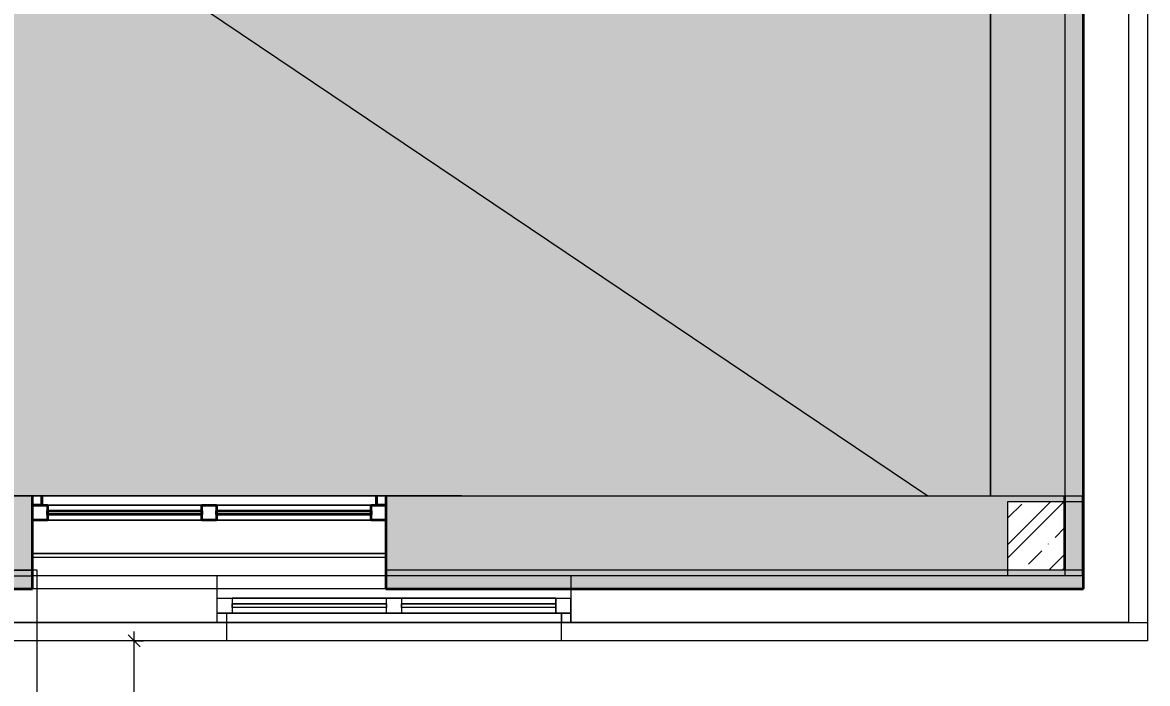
# Model space of a CAD drawing. Header units: millimetres. Extents: x 46521 to 257780, y -45352 to 20466.
# Drawn here: x 78362 to 84408, y -5456 to -1899 of the extents above; entities that cross this region are included whole.
import ezdxf

# ---------------------------------------------------------------- set-up
doc = ezdxf.new("R2010")
doc.units = ezdxf.units.MM
for name, color, linetype, lineweight in [('A-ANNO-DIMS', 211, 'Continuous', 9), ('A-ANNO-DIMS-50', 211, 'Continuous', 9), ('A-DETL-GENF', 92, 'Continuous', 13), ('A-DETL-THIN', 151, 'Continuous', 13), ('A-FLOR', 192, 'Continuous', 13), ('A-GENM', 13, 'Continuous', 13), ('A-GLAZ', 151, 'Continuous', 13), ('A-ROOF', 132, 'Continuous', 13), ('A-WALL', 113, 'Continuous', 13), ('A-WALL-PATT', 111, 'Continuous', 35), ('Q-SPCQ', 91, 'Continuous', 13), ('S-COLS', 52, 'Continuous', 13)]:
    doc.layers.add(name, color=color, linetype=linetype, lineweight=lineweight)
doc.styles.add('Arial_2', font='arial.ttf', dxfattribs={"width": 0.7, "height": 100})
doc.dimstyles.new('Vnitřní_-_průhledné', dxfattribs={"dimscale": 304.8, "dimtxt": 102.02594, "dimasz": 0.213255, "dimexe": 0.164042, "dimexo": 0.0625, "dimgap": 0.032808, "dimtad": 1, "dimdec": 0, "dimrnd": 5, "dimzin": 0, "dimdsep": 46, "dimtxsty": 'Arial_2', "dimblk1": 'OBLIQUE', "dimblk2": 'OBLIQUE', "dimsah": 1, "dimcen": 0.09, "dimdle": 0.164042, "dimazin": 0, "dimtfac": 1, "dimtdec": 4, "dimtix": 1, "dimtmove": 0, "dimatfit": 3, "dimfxl": 0.492126, "dimfxlon": 1, "dimtvp": 1, "dimtolj": 1, "dimtzin": 0, "dimarcsym": 2})
pattern_1 = [(45, (0, 0), (-179.6051, 179.6051), []), (45, (71.84, -6e-14), (-179.6051, 179.6051), []), (45, (215.53, -2e-13), (-107.7631, 251.4472), [101.6, -50.8, 1.676, -49.124])]

# ---------------------------------------------------------------- blocks, each defined once
blk = doc.blocks.new('OKNO_2k_ - OKNO_2k_1900x1400-V68-2NP_DEMOLICE B')
at = {"layer": 'A-GLAZ'}
h = blk.add_hatch(dxfattribs=at)
h.set_pattern_fill('FP_100', style=0, pattern_type=2)
h.set_pattern_definition([(180, (79365.18, -4646.64), (-75, -43.3), [50, -100]), (240, (79315.18, -4646.64), (-0.0011, -86.601905), [50, -100]), (120, (79315.18, -4646.64), (-74.9989, 43.301905), [50, -100])])
h.paths.add_polyline_path([(-900, -150), (-950, -150), (-900, -200)])
h.paths.add_polyline_path([(-900, -150), (-950, -150), (-900, -200)])
h.paths.add_polyline_path([(911.1, -150), (900, -150), (900, -200), (950, -150)])
h.paths.add_polyline_path([(911.1, -150), (900, -150), (900, -200), (950, -150)])
at = {"layer": 'A-GLAZ', "color": 71, "lineweight": 35}
for p, q in [((-950, -70), (-870, -70)), ((-950, -150), (-950, -70)), ((-870, -70), (-870, -150)), ((-870, -120), (-870, -100)), ((-870, -100), (-40, -100)), ((-40, -120), (-870, -120)), ((-40, -70), (40, -70)), ((-40, -150), (-40, -70)), ((-40, -100), (-40, -120)), ((40, -70), (40, -150)), ((40, -120), (40, -100)), ((40, -100), (870, -100)), ((870, -120), (40, -120)), ((870, -70), (950, -70)), ((870, -150), (870, -70)), ((870, -100), (870, -120)), ((950, -70), (950, -150)), ((-950, -150), (-900, -150)), ((-950, -200), (-950, -150)), ((-870, -150), (-950, -150)), ((-900, -150), (-900, -200)), ((40, -150), (-40, -150)), ((950, -150), (870, -150)), ((900, -150), (950, -150)), ((900, -200), (900, -150)), ((950, -150), (950, -200))]:
    blk.add_line(p, q, dxfattribs=at)
at = {"layer": 'A-GLAZ', "color": 254}
for p, q in [((-950, -150), (-950, -70)), ((-40, -70), (-950, -70)), ((-870, -70), (-870, -100)), ((-870, -100), (-870, -120)), ((-870, -100), (-40, -100)), ((-870, -120), (-870, -100)), ((-870, -120), (-870, -150)), ((-40, -120), (-870, -120)), ((40, -70), (-40, -70)), ((-40, -70), (40, -70)), ((-40, -70), (-40, -100)), ((40, -70), (-40, -70)), ((-40, -100), (-40, -120)), ((-40, -120), (-40, -100)), ((-40, -120), (-40, -150)), ((950, -70), (40, -70)), ((40, -100), (40, -70)), ((40, -120), (40, -100)), ((40, -100), (870, -100)), ((40, -120), (40, -100)), ((40, -150), (40, -120)), ((870, -120), (40, -120)), ((870, -70), (870, -100)), ((870, -100), (870, -120)), ((870, -100), (870, -120)), ((870, -120), (870, -150)), ((950, -150), (950, -70)), ((-950, -150), (-900, -150)), ((-950, -200), (-950, -150)), ((-950, -150), (-900, -150)), ((-900, -150), (-40, -150)), ((-900, -150), (-900, -200)), ((-40, -150), (40, -150)), ((40, -150), (-40, -150)), ((-40, -150), (40, -150)), ((40, -150), (900, -150)), ((900, -150), (950, -150)), ((900, -150), (900, -200)), ((900, -150), (950, -150)), ((950, -200), (950, -150))]:
    blk.add_line(p, q, dxfattribs=at)
at = {"layer": 'A-GLAZ', "color": 9}
for p, q in [((-870, -70), (-40, -70)), ((40, -70), (870, -70)), ((-40, -150), (-870, -150)), ((870, -150), (40, -150))]:
    blk.add_line(p, q, dxfattribs=at)
at = {"layer": 'A-GLAZ', "color": 10}
for p, q in [((-900, -150), (-40, -150)), ((-900, -150), (-40, -150)), ((-40, -150), (40, -150)), ((-40, -150), (40, -150)), ((40, -150), (900, -150)), ((40, -150), (900, -150))]:
    blk.add_line(p, q, dxfattribs=at)
blk = doc.blocks.new('parapet s nosem_vnitní - parapet s nosem_vnitní-V69-2NP_DEMOLICE B')
at = {"layer": 'A-GENM', "color": 9}
for p, q in [((950, 200), (-950, 200)), ((-950, 200), (-950, 192.6)), ((-950, 192.6), (-950, 190)), ((-950, 0), (-950, 190)), ((950, 199.7), (950, 200)), ((950, 195), (950, 199.7)), ((950, 190), (950, 195)), ((950, 190), (950, 0))]:
    blk.add_line(p, q, dxfattribs=at)
at = {"layer": 'A-GENM', "color": 254}
for p, q in [((950, 200), (-950, 200)), ((-950, 199.7), (-950, 180)), ((950, 190), (950, 199.7)), ((950, 180), (950, 190)), ((-950, 180), (-950, 0)), ((-950, 180), (950, 180)), ((950, 180), (-950, 180)), ((950, 0), (950, 180)), ((-40, 0), (-950, 0)), ((-40, 0), (-950, 0)), ((40, 0), (-40, 0)), ((40, 0), (-40, 0)), ((950, 0), (40, 0)), ((950, 0), (40, 0))]:
    blk.add_line(p, q, dxfattribs=at)
blk = doc.blocks.new('parapet_ext - parapet_ext-1802133-2NP_DEMOLICE B')
at = {"layer": 'Q-SPCQ', "color": 254}
for p, q in [((-900, -50), (-900, 0)), ((-900, 0), (-900, -50)), ((-40, 0), (-900, 0)), ((-40, 0), (-900, 0)), ((40, 0), (-40, 0)), ((40, 0), (-40, 0)), ((900, 0), (40, 0)), ((900, 0), (40, 0)), ((900, -50), (900, 0)), ((900, 0), (900, -50))]:
    blk.add_line(p, q, dxfattribs=at)
blk = doc.blocks.new('OKNO_2k_ - OKNO_2k_1900x1400-V71-2NP_DEMOLICE B')
at = {"layer": 'A-GLAZ', "color": 254}
for p, q in [((-950, 126), (950, 126)), ((-900, 126), (-950, 126)), ((-950, 125), (-950, 126)), ((-950, 126), (-950, 125)), ((-950, 75), (-950, 125)), ((-950, 125), (-950, 75)), ((-900, 126), (-900, 125)), ((-900, 125), (-900, 126)), ((900, 126), (-900, 126)), ((900, 126), (-900, 126)), ((-900, 125), (-900, 75)), ((-900, 75), (-900, 125)), ((950, 126), (900, 126)), ((900, 125), (900, 126)), ((900, 125), (900, 126)), ((900, 75), (900, 125)), ((900, 75), (900, 125)), ((950, 126), (950, 125)), ((950, 126), (950, 125)), ((950, 125), (950, 75)), ((950, 125), (950, 75)), ((-950, 75), (-900, 75)), ((950, 75), (-950, 75)), ((-950, 75), (-950, -5)), ((-900, 75), (-950, 75)), ((-950, 75), (950, 75)), ((-950, -5), (-950, 75)), ((-900, 75), (900, 75)), ((-870, 75), (-900, 75)), ((-870, 75), (-40, 75)), ((870, 75), (-870, 75)), ((-870, 45), (-870, 75)), ((-870, 75), (-870, -5)), ((-40, 45), (-40, 75)), ((-40, 75), (40, 75)), ((-40, -5), (-40, 75)), ((40, 75), (870, 75)), ((40, 75), (40, 45)), ((40, 75), (40, -5)), ((900, 75), (870, 75)), ((870, 45), (870, 75)), ((870, -5), (870, 75)), ((900, 75), (950, 75)), ((950, 75), (900, 75)), ((950, 75), (950, -5)), ((950, 75), (950, -5)), ((-870, 25), (-870, 45)), ((-870, 25), (-870, 45)), ((-870, 45), (-870, 25)), ((-870, 45), (-40, 45)), ((-870, 45), (-40, 45)), ((-870, -5), (-870, 25)), ((-40, 25), (-870, 25)), ((-870, 25), (-40, 25)), ((-40, 45), (-40, 25)), ((-40, -5), (-40, 25)), ((40, 25), (40, 45)), ((40, 45), (870, 45)), ((40, 45), (870, 45)), ((40, 25), (40, -5)), ((40, 25), (870, 25)), ((870, 25), (40, 25)), ((870, 25), (870, 45)), ((870, 45), (870, 25)), ((870, 45), (870, 25)), ((870, -5), (870, 25)), ((-870, -5), (-950, -5)), ((950, -5), (-950, -5)), ((-40, -5), (-870, -5)), ((-40, -5), (-870, -5)), ((-870, -5), (870, -5)), ((40, -5), (-40, -5)), ((40, -5), (-40, -5)), ((40, -5), (-40, -5)), ((870, -5), (40, -5)), ((870, -5), (40, -5)), ((950, -5), (870, -5))]:
    blk.add_line(p, q, dxfattribs=at)
at = {"layer": 'A-GLAZ', "color": 10}
for p, q in [((900, 126), (-900, 126)), ((-900, 75), (-870, 75)), ((-870, 75), (-900, 75)), ((-870, 75), (-40, 75)), ((-40, 75), (-870, 75)), ((-40, 75), (-870, 75)), ((-40, 75), (40, 75)), ((40, 75), (-40, 75)), ((-40, 75), (40, 75)), ((40, 75), (-40, 75)), ((-40, 75), (40, 75)), ((40, 75), (870, 75)), ((870, 75), (40, 75)), ((870, 75), (40, 75)), ((870, 75), (900, 75)), ((900, 75), (870, 75)), ((-40, 25), (-40, 45)), ((-40, 25), (-40, 45)), ((40, 45), (40, 25)), ((40, 45), (40, 25)), ((40, -5), (-40, -5))]:
    blk.add_line(p, q, dxfattribs=at)
blk = doc.blocks.new('DIMBLOCK74-2NP_DEMOLICE B')
at = {"layer": 'A-ANNO-DIMS-50', "lineweight": 18}
for p, q in [((78961.5, -5226.6), (78929, -5194.1)), ((78961.5, -5226.6), (78994, -5259.1)), ((78961.5, -17238.3), (78929, -17205.8)), ((78961.5, -17238.3), (78994, -17270.8))]:
    blk.add_line(p, q, dxfattribs=at)
at = {"layer": 'A-ANNO-DIMS-50'}
for p, q in [((78961.5, -17288.3), (78961.5, -5176.6)), ((78961.5, -5226.6), (78811.5, -5226.6)), ((78961.5, -5226.6), (79011.5, -5226.6)), ((78961.5, -17238.3), (78811.5, -17238.3)), ((78961.5, -17238.3), (79011.5, -17238.3))]:
    blk.add_line(p, q, dxfattribs=at)
at = {"layer": 'A-ANNO-DIMS-50', "color": 0, "insert": (78821.7, -11365.9), "char_height": 100, "width": 320.204, "attachment_point": 1, "rotation": 90, "line_spacing_factor": 0.941778, "style": 'Arial_2'}
blk.add_mtext('12010', dxfattribs=at)
blk = doc.blocks.new('_Oblique')
at = {"color": 0, "linetype": 'ByBlock', "lineweight": -2}
blk.add_line((-0.5, -0.5), (0.5, 0.5), dxfattribs=at)

msp = doc.modelspace()

# ---------------------------------------------------------------- hatches: boundary and pattern name
at = {"layer": 'A-DETL-GENF'}
msp.add_hatch(color=9, dxfattribs=at).paths.add_polyline_path([(83564.6, -4446.6), (83564.6, 7099.3), (66099.3, 7099.3), (66099.3, -4446.6), (82234.5, -4446.6)])
at = {"layer": 'A-FLOR'}
h = msp.add_hatch(color=10, dxfattribs=at)
h.paths.add_polyline_path([(84014.6, -4446.6), (84058.4, -4446.6), (84058.4, -1766.6), (83965.6, -1766.6), (83965.6, -1816.6), (83564.6, -1816.6), (83564.6, -4446.6), (83964.6, -4446.6)])
h.paths.add_polyline_path([(83965.6, -866.6), (84058.4, -866.6), (84058.4, -141.5), (83564.6, -141.5), (83564.6, -816.6), (83965.6, -817.1), (83965.6, -817.6)])
h.paths.add_polyline_path([(83733.3, 2758.5), (84058.4, 2758.5), (84058.4, 2893.4), (83965.6, 2893.4), (83965.6, 2843.4), (83564.6, 2843.4), (83564.6, 2758.5)])
h.paths.add_polyline_path([(84058.4, 3793.4), (84058.4, 4366), (83965.6, 4366), (83965.6, 4316), (83564.6, 4316), (83564.6, 3843.4), (83965.6, 3842.9), (83965.6, 3793.4), (84014.6, 3793.4)])
h.paths.add_polyline_path([(84014.6, 5266), (84058.4, 5266), (84058.4, 6999.3), (83564.6, 6999.3), (83564.6, 5316), (83965.6, 5315.5), (83965.6, 5266)])
at = {"layer": 'A-ROOF'}
h = msp.add_hatch(color=10, dxfattribs=at)
h.paths.add_polyline_path([(71643.9, -4924.4), (72424.7, -4918.7), (72424.7, -4846.6), (71368.5, -4846.6), (71368.5, -4924.4), (71449.1, -4924.4)])
h.paths.add_polyline_path([(74324.7, -4904.8), (75465.2, -4896.5), (75465.2, -4846.6), (74324.7, -4846.6), (74324.7, -4896.6)])
h.paths.add_polyline_path([(77365.2, -4882.6), (78307.3, -4875.7), (78307.3, -4876.6), (78415.2, -4876.6), (78415.2, -4846.6), (77365.2, -4846.6), (77365.2, -4875.7)])
h = msp.add_hatch(color=10, dxfattribs=at)
h.paths.add_polyline_path([(78307.5, -4946.6), (78415.2, -4946.6), (78415.2, -4876.6), (78307.3, -4876.6), (78307.5, -4945.1)])
h.paths.add_polyline_path([(78182.7, -4946.6), (78183, -4946.6), (78182.7, -4876.6), (77365.2, -4882.6), (77365.2, -4946.6), (77697.9, -4946.6)])
h.paths.add_polyline_path([(74324.7, -4946.6), (75465.2, -4946.6), (75465.2, -4896.5), (74324.7, -4904.8)])
h.paths.add_polyline_path([(71643.9, -4924.4), (71368.5, -4924.4), (71368.5, -4946.6), (71421.7, -4946.6), (71421.5, -4926), (71450.6, -4925.8)])
h.paths.add_polyline_path([(72424.7, -4946.6), (72424.7, -4918.7), (71644.3, -4924.4), (71644.3, -4946.6), (72405.3, -4946.6)])
h.paths.add_polyline_path([(78182.7, -4876.6), (78307.3, -4876.6), (78307.3, -4875.7)])
at = {"layer": 'A-WALL'}
h = msp.add_hatch(color=10, dxfattribs=at)
h.paths.add_polyline_path([(84064.5, -4846.6), (84064.6, -4846.6), (84064.6, -1766.6), (84058.4, -1766.6), (84058.4, -1769.7), (84063, -1767.4), (84064.5, -4846.6), (84058.4, -4821.9), (84058.4, -4846.6)])
h.paths.add_polyline_path([(84062.6, -866.6), (84064.6, -866.6), (84064.6, 99.3), (84062.1, 99.3), (84062.6, -865.6), (84058.4, -863.6), (84058.4, -866.6)])
h.paths.add_polyline_path([(84064.6, 2243.4), (84064.6, 2893.4), (84058.4, 2893.4), (84058.4, 2243.4), (84061, 2243.4)])
h.paths.add_polyline_path([(84060.2, 3793.4), (84064.6, 3793.4), (84064.6, 4366), (84058.4, 4366), (84058.4, 3793.4)])
h.paths.add_polyline_path([(84059.5, 5266), (84064.6, 5266), (84064.6, 7499.3), (84058.4, 7499.3), (84059.5, 5268.5), (84058.4, 5269.1), (84058.4, 5266)])
h = msp.add_hatch(color=10, dxfattribs=at)
h.paths.add_polyline_path([(84058.4, -4876.6), (84064.6, -4876.6), (84064.5, -4846.6), (84058.4, -4846.6)])
h.paths.add_polyline_path([(84064.6, 99.3), (84064.6, 343.4), (84061.9, 343.4), (84062.1, 99.3)])
msp.add_hatch(color=10, dxfattribs=at).paths.add_polyline_path([(80315.2, -4896.6), (81308.4, -4883), (81308.4, -4876.6), (80315.2, -4876.6)])
h = msp.add_hatch(color=10, dxfattribs=at)
h.paths.add_polyline_path([(84064.6, -4946.6), (84058.4, -4876.6), (83994.6, -4876.6), (84058.4, -4940.5)])
h.paths.add_polyline_path([(81308.4, -4883), (81774.9, -4876.6), (81308.4, -4876.6)])
at = {"layer": 'A-WALL-PATT', "lineweight": 13}
h = msp.add_hatch(color=10, dxfattribs=at)
h.paths.add_polyline_path([(84064.5, -4846.6), (84063, -1767.4), (84058.4, -1769.7), (84058.4, -4476.6), (83972.1, -4476.6), (84058.4, -4821.9)])
h.paths.add_polyline_path([(84062.6, -865.6), (84062.1, 99.3), (84058.4, 99.3), (84058.4, -863.6)])
h.paths.add_polyline_path([(83964.6, 293.4), (83965.6, 293.4), (83965.6, 343.4), (83964.6, 343.4), (83964.6, 293.9)])
h.paths.add_polyline_path([(83964.6, 293.4), (83965.6, 293.4), (83965.6, 343.4), (83964.6, 343.4), (83964.6, 293.9)])
h.paths.add_polyline_path([(83965.6, 2243.4), (83965.6, 2293.4), (83964.6, 2293.4), (83964.6, 2243.4)])
h.paths.add_polyline_path([(83965.6, 2243.4), (83965.6, 2293.4), (83964.6, 2293.4), (83964.6, 2243.4)])
h.paths.add_polyline_path([(84059.5, 5268.5), (84058.4, 7374.6), (83999.6, 7139.3), (84058.4, 7139.3), (84058.4, 5269.1)])
h = msp.add_hatch(color=10, dxfattribs=at)
h.paths.add_polyline_path([(83964.6, -4476.6), (84058.4, -4476.6), (84058.4, -4446.6), (83964.6, -4446.6)])
h.paths.add_polyline_path([(84058.4, -141.5), (84058.4, 343.4), (83965.6, 343.4), (83965.6, 293.4), (83964.6, 293.4), (83964.6, -141.5), (84022.8, -141.5)])
h.paths.add_polyline_path([(84058.4, 2243.4), (84058.4, 2758.5), (83964.6, 2758.5), (83964.6, 2293.4), (83965.6, 2293.4), (83965.6, 2243.4), (84014.6, 2243.4)])
h.paths.add_polyline_path([(84014.6, 6999.3), (84058.4, 6999.3), (84058.4, 7139.3), (83964.6, 7139.3), (83964.6, 6999.3)])
h = msp.add_hatch(dxfattribs=at)
h.set_pattern_fill('FP_11', angle=45, style=0, pattern_type=2)
h.set_pattern_definition(pattern_1)
h.paths.add_polyline_path([(83658.4, -4846.6), (83658.4, -4476.6), (83964.6, -4476.6), (83964.6, -4446.6), (80315.2, -4446.6), (80315.2, -4846.6), (83564.6, -4846.6)])
h.paths.add_polyline_path([(78415.2, -4846.6), (78415.2, -4446.6), (78110.7, -4446.6), (78110.7, -4846.6)])
h.paths.add_polyline_path([(77596.1, -4846.6), (77710.7, -4846.6), (77710.7, -4534.8), (78010.7, -4534.8), (78010.7, -4446.6), (77365.2, -4446.6), (77365.2, -4846.6)])
h.paths.add_polyline_path([(75465.2, -4846.6), (75465.2, -4446.6), (74324.7, -4446.6), (74324.7, -4846.6), (74986.4, -4846.6)])
h.paths.add_polyline_path([(72424.7, -4846.6), (72424.7, -4446.6), (71354.2, -4446.6), (71354.2, -4846.6), (71422.4, -4846.6), (71422.4, -4528.2), (72422.4, -4528.2), (72422.4, -4846.6)])
h.paths.add_polyline_path([(69454.2, -4846.6), (69454.2, -4446.6), (66204.3, -4446.6), (66204.3, -4846.6), (67112.6, -4846.6)])
h = msp.add_hatch(dxfattribs=at)
h.set_pattern_fill('FP_11', angle=45, style=0, pattern_type=2)
h.set_pattern_definition(pattern_1)
h.paths.add_polyline_path([(83964.6, -4846.6), (83964.6, -4476.6), (83658.4, -4476.6), (83658.4, -4846.6)])
h.paths.add_polyline_path([(78076, -4846.6), (78110.7, -4846.6), (78110.7, -4534.8), (78060.5, -4534.8), (78010.7, -4491), (78010.7, -4534.8), (77710.7, -4534.8), (77762.5, -4579.5), (77710.7, -4614.4), (77710.7, -4846.6), (78072.5, -4846.6)])
h.paths.add_polyline_path([(71618.7, -4846.6), (72133.7, -4642.6), (71970.5, -4528.2), (71752.3, -4528.2), (71422.4, -4792.1), (71422.4, -4846.6), (71462.8, -4846.6)])
h.paths.add_polyline_path([(80315.2, -4496.6), (80315.2, -4446.6), (80265.2, -4446.6), (80289.9, -4471.4)])
h.paths.add_polyline_path([(80315.2, -4496.6), (80315.2, -4446.6), (80265.2, -4446.6), (80289.9, -4471.4)])
h.paths.add_polyline_path([(78415.2, -4496.6), (78465.2, -4446.6), (78415.2, -4446.6)])
h.paths.add_polyline_path([(78415.2, -4496.6), (78465.2, -4446.6), (78415.2, -4446.6)])
h.paths.add_polyline_path([(77365.2, -4496.6), (77365.2, -4446.6), (77315.2, -4446.6), (77339.9, -4471.4)])
h.paths.add_polyline_path([(77365.2, -4496.6), (77365.2, -4446.6), (77315.2, -4446.6), (77339.9, -4471.4)])
h.paths.add_polyline_path([(75465.2, -4496.6), (75515.2, -4446.6), (75465.2, -4446.6)])
h.paths.add_polyline_path([(75465.2, -4496.6), (75515.2, -4446.6), (75465.2, -4446.6)])
h.paths.add_polyline_path([(72424.7, -4496.6), (72474.7, -4446.6), (72424.7, -4446.6)])
h.paths.add_polyline_path([(72424.7, -4496.6), (72474.7, -4446.6), (72424.7, -4446.6)])
h.paths.add_polyline_path([(74324.7, -4496.6), (74324.7, -4446.6), (74274.7, -4446.6), (74299.5, -4471.4)])
h.paths.add_polyline_path([(74324.7, -4496.6), (74324.7, -4446.6), (74274.7, -4446.6), (74299.5, -4471.4)])
h.paths.add_polyline_path([(71354.2, -4496.6), (71354.2, -4446.6), (71304.2, -4446.6), (71329, -4471.4)])
h.paths.add_polyline_path([(71354.2, -4496.6), (71354.2, -4446.6), (71304.2, -4446.6), (71329, -4471.4)])
h.paths.add_polyline_path([(69454.2, -4496.6), (69504.2, -4446.6), (69454.2, -4446.6)])
h.paths.add_polyline_path([(69454.2, -4496.6), (69504.2, -4446.6), (69454.2, -4446.6)])
h = msp.add_hatch(color=10, dxfattribs=at)
h.paths.add_polyline_path([(84064.6, -4946.6), (84064.6, -4876.6), (84058.4, -4876.6), (84060.1, -4896.6)])
h.paths.add_polyline_path([(84014.6, -4946.6), (84064.6, -4946.6), (83994.6, -4876.6), (83964.6, -4876.6), (83964.6, -4846.6), (83658.4, -4846.6), (83658.4, -4876.6), (81774.9, -4876.6), (81308.4, -4883), (81308.4, -4946.6), (83964.6, -4946.6)])
h.paths.add_polyline_path([(66099.3, -4924.4), (66099.3, -4872.9), (65893.3, -4924.4)])
h = msp.add_hatch(color=10, dxfattribs=at)
h.paths.add_polyline_path([(66204.3, -4924.4), (69454.2, -4924.4), (69454.2, -4846.6), (66099.3, -4846.6), (66099.3, -4924.4)])
h.paths.add_polyline_path([(71368.5, -4924.4), (71368.5, -4846.6), (71354.2, -4846.6), (71354.2, -4924.4)])
h.paths.add_polyline_path([(80315.2, -4876.6), (83658.4, -4876.6), (83658.4, -4846.6), (80315.2, -4846.6)])
h = msp.add_hatch(color=10, dxfattribs=at)
h.paths.add_polyline_path([(80722.3, -4946.6), (81308.4, -4946.6), (81308.4, -4883), (80315.2, -4896.6), (80315.2, -4946.6)])
h.paths.add_polyline_path([(83964.6, -4876.6), (83994.6, -4876.6), (83964.6, -4846.6)])
at = {"layer": 'S-COLS'}
for points in [[(84058.4, -4846.6), (84058.4, -4821.9), (83972.1, -4476.6), (83964.6, -4476.6), (83964.6, -4846.6), (84014.6, -4846.6)], [(84044.6, -4876.6), (84058.4, -4876.6), (84058.4, -4846.6), (83964.6, -4846.6), (83994.6, -4876.6), (84029.6, -4876.6)]]:
    msp.add_hatch(color=10, dxfattribs=at).paths.add_polyline_path(points)

# ---------------------------------------------------------------- linework, layer by layer
at = {"layer": 'A-DETL-THIN'}
for p, q in [((66099.3, 7099.3), (83227.1, -4446.6)), ((83564.6, -4446.6), (83564.6, 7099.3)), ((66099.3, -4446.6), (83564.6, -4446.6))]:
    msp.add_line(p, q, dxfattribs=at)
at = {"layer": 'A-FLOR', "color": 254}
msp.add_line((84058.4, -141.5), (84058.4, -4446.6), dxfattribs=at)
at = {"layer": 'A-FLOR', "color": 10}
msp.add_line((80722.3, -4446.6), (74986.4, -4446.6), dxfattribs=at)
at = {"layer": 'A-FLOR', "color": 9}
msp.add_line((80722.3, -4446.6), (84058.4, -4446.6), dxfattribs=at)
at = {"layer": 'A-ROOF', "color": 41}
for p, q in [((78441.1, -4846.6), (71368.5, -4846.6)), ((78441.1, -5126.6), (78441.1, -4846.6)), ((78441.1, -17208.3), (78441.1, -5126.6))]:
    msp.add_line(p, q, dxfattribs=at)
at = {"layer": 'A-WALL', "color": 9}
for p, q in [((84408.4, 7864.2), (84408.4, -5226.6)), ((84308.4, -5126.6), (84308.4, 149.3)), ((83964.6, -1816.6), (83964.6, -4846.6)), ((84058.4, -4876.6), (84058.4, -4446.6)), ((77365.2, -4846.6), (78415.2, -4846.6)), ((84058.4, -4846.6), (80315.2, -4846.6)), ((84058.4, -4876.6), (84064.6, -4876.6)), ((84064.5, -4846.6), (84064.6, -4846.6)), ((84308.4, -5126.6), (78183.7, -5126.6)), ((78188.9, -5126.6), (84408.4, -5126.6)), ((84408.4, -5226.6), (78189.3, -5226.6))]:
    msp.add_line(p, q, dxfattribs=at)
at = {"layer": 'A-WALL', "color": 254}
for p, q in [((83564.6, 4316), (83564.6, -4446.6)), ((78182.7, -4876.6), (78415.2, -4876.6)), ((84058.4, -4876.6), (78415.2, -4876.6)), ((79408.4, -5076.6), (79408.4, -4876.6)), ((81308.4, -4876.6), (81308.4, -5076.6)), ((83964.6, -4846.6), (83964.6, -4876.6)), ((84064.5, -4846.6), (84058.4, -4846.6)), ((80315.2, -4946.6), (78415.2, -4946.6)), ((79458.4, -5076.6), (79458.4, -5126.6)), ((81258.4, -5126.6), (81258.4, -5076.6)), ((79458.4, -5126.6), (79458.4, -5226.6)), ((81258.4, -5226.6), (81258.4, -5126.6)), ((84308.4, -5126.6), (84308.4, -5126.6))]:
    msp.add_line(p, q, dxfattribs=at)
at = {"layer": 'A-WALL', "color": 71, "lineweight": 35}
for p, q in [((84064.6, -4946.6), (84064.6, -1766.6)), ((78465.2, -4496.6), (78465.2, -4446.6)), ((80265.2, -4446.6), (80265.2, -4496.6)), ((83964.6, -4846.6), (83964.6, -4446.6)), ((78415.2, -4946.6), (78415.2, -4496.6)), ((78415.2, -4496.6), (78465.2, -4496.6)), ((80265.2, -4496.6), (80315.2, -4496.6)), ((80315.2, -4496.6), (80315.2, -4946.6)), ((77365.2, -4946.6), (78415.2, -4946.6)), ((80315.2, -4946.6), (84064.6, -4946.6))]:
    msp.add_line(p, q, dxfattribs=at)
at = {"layer": 'A-WALL', "color": 10}
for p, q in [((78465.2, -4496.6), (80265.2, -4496.6)), ((81308.4, -5076.6), (79408.4, -5076.6))]:
    msp.add_line(p, q, dxfattribs=at)
at = {"layer": 'S-COLS', "color": 254}
for p, q in [((83658.4, -4876.6), (83658.4, -4476.6)), ((83658.4, -4476.6), (83964.6, -4476.6)), ((83964.6, -4476.6), (83972.1, -4476.6)), ((83972.1, -4476.6), (84058.4, -4476.6)), ((84058.4, -4476.6), (84058.4, -4821.9)), ((84058.4, -4476.6), (84058.4, -4821.9)), ((84058.4, -4821.9), (84058.4, -4846.6)), ((84058.4, -4821.9), (84058.4, -4846.6)), ((83964.6, -4876.6), (83658.4, -4876.6)), ((83994.6, -4876.6), (83964.6, -4876.6)), ((84044.6, -4876.6), (83994.6, -4876.6)), ((84058.4, -4876.6), (84044.6, -4876.6)), ((84058.4, -4846.6), (84058.4, -4876.6)), ((84058.4, -4846.6), (84058.4, -4876.6))]:
    msp.add_line(p, q, dxfattribs=at)
at = {"layer": 'S-COLS', "color": 9}
for p, q in [((83658.4, -4476.6), (84058.4, -4476.6)), ((83658.4, -4876.6), (83658.4, -4476.6))]:
    msp.add_line(p, q, dxfattribs=at)

# ---------------------------------------------------------------- block references
at = {"layer": 'A-GENM', "color": 254, "rotation": 180}
msp.add_blockref('parapet s nosem_vnitní - parapet s nosem_vnitní-V69-2NP_DEMOLICE B', (79365.2, -4576.6), dxfattribs=at)
at = {"layer": 'A-GLAZ', "color": 254, "rotation": 180}
for name, p in [('OKNO_2k_ - OKNO_2k_1900x1400-V68-2NP_DEMOLICE B', (79365.2, -4646.6)), ('OKNO_2k_ - OKNO_2k_1900x1400-V71-2NP_DEMOLICE B', (80358.4, -5001.6))]:
    msp.add_blockref(name, p, dxfattribs=at)
at = {"layer": 'Q-SPCQ', "color": 254, "rotation": 180}
msp.add_blockref('parapet_ext - parapet_ext-1802133-2NP_DEMOLICE B', (79365.2, -4496.6), dxfattribs=at)

# ---------------------------------------------------------------- dimensions: what is measured, and where the dimension line sits
at = {"layer": 'A-ANNO-DIMS'}
dim = msp.add_linear_dim(base=(78961.5, -5226.6), p1=(78811.5, -17238.3), p2=(78811.5, -5226.6), angle=90, dimstyle='Vnitřní_-_průhledné', override={"dimpost": '<>', "dimfxl": 12011.700064}, dxfattribs=at)
dim.commit()
dim.dimension.update_dxf_attribs({"geometry": 'DIMBLOCK74-2NP_DEMOLICE B', "text_midpoint": (78900.4, -11232.5)})

doc.saveas('drawing.dxf')
